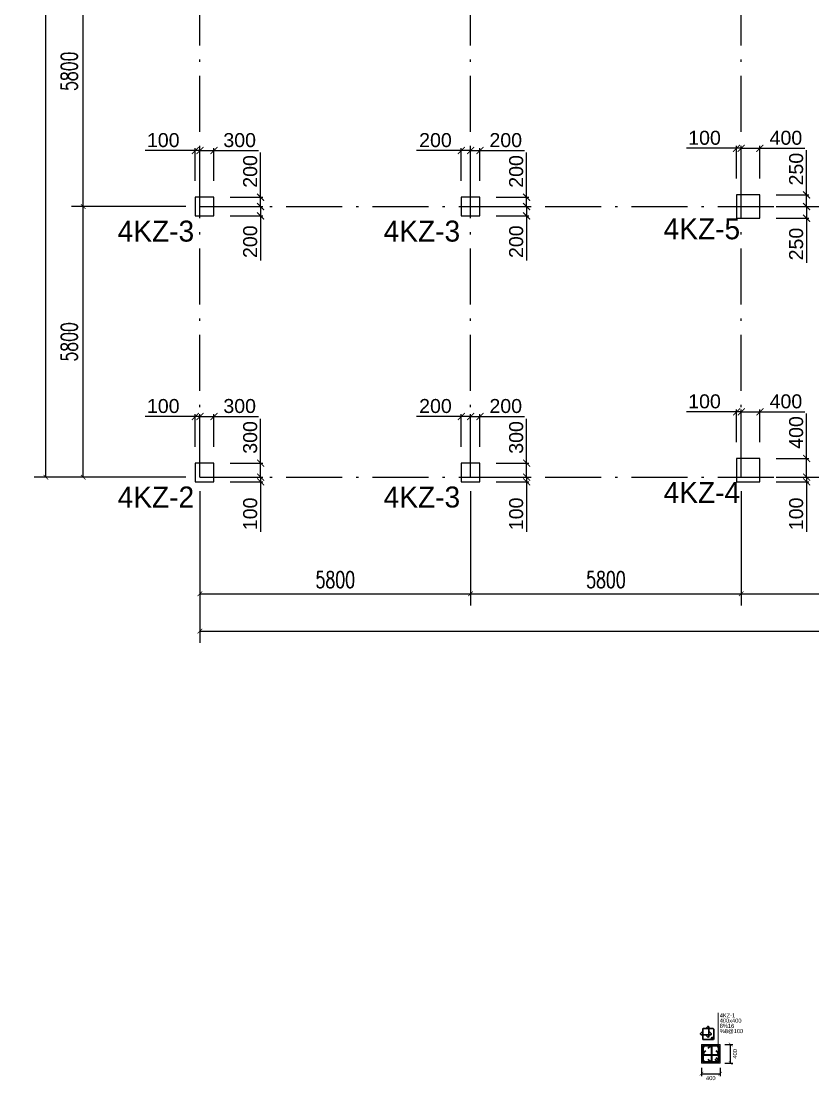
# Model space of a CAD drawing. Header units: millimetres. Extents: x -3831 to 465700, y 39900 to 106100.
# Drawn here: x 196169 to 213133, y 47060 to 69774 of the extents above; entities that cross this region are included whole.
import ezdxf

# ---------------------------------------------------------------- set-up
doc = ezdxf.new("R2010")
doc.units = ezdxf.units.MM
doc.linetypes.add('线型2', pattern=[1850, 1200, -300, 50, -300])
for name, color, linetype in [('AXIS', 3, 'Continuous'), ('column_dim', 90, 'Continuous'), ('column_xxxx', 60, 'Continuous'), ('DOTE', 10, '线型2'), ('master_dim_horizontal', 80, 'Continuous'), ('master_dim_vertical', 200, 'Continuous')]:
    doc.layers.add(name, color=color, linetype=linetype)
for name, color, linetype, lineweight in [('S_Cl', 2, 'Continuous', 25), ('S_ColumFocus', 2, 'Continuous', 9), ('S_PColumHoopBar', 14, 'Continuous', 35), ('S_PColumMainBar', 14, 'Continuous', 35), ('S_PColumSect', 2, 'Continuous', 15), ('StirrupFig_x', 30, 'Continuous', 30)]:
    doc.layers.add(name, color=color, linetype=linetype, lineweight=lineweight)
doc.styles.add('_TCH_DIM_T3', font='SIMPLEX', dxfattribs={"width": 0.705882, "bigfont": 'GBCBIG'})
doc.styles.get("Standard").update_dxf_attribs({"font": 'arial.ttf'})
doc.styles.add('xxxx', font='RIF.ttf')
doc.dimstyles.new('_TCH_ARCH&&100', dxfattribs={"dimtxt": 297.5, "dimasz": 100, "dimexe": 250, "dimexo": 300, "dimgap": 126.25, "dimtad": 1, "dimdec": 0, "dimzin": 0, "dimdsep": 46, "dimtxsty": '_TCH_DIM_T3', "dimblk": 'ARCHTICK', "dimcen": 0.09, "dimclrt": 7, "dimazin": 2, "dimtfac": 1, "dimtdec": 0, "dimtix": 1, "dimtmove": 2, "dimatfit": 3, "dimfxl": 100, "dimtolj": 1, "dimtzin": 0, "dimarcsym": 0})
doc.dimstyles.new('Annotative', dxfattribs={"dimtxt": 0.18, "dimasz": 0.18, "dimexe": 0.18, "dimexo": 0.0625, "dimgap": 0.09, "dimtad": 0, "dimtih": 1, "dimtoh": 1, "dimdec": 4, "dimzin": 0, "dimdsep": 46, "dimtxsty": 'Standard', "dimcen": 0.09, "dimadec": 0, "dimazin": 0, "dimtfac": 1, "dimtdec": 4, "dimtofl": 0, "dimtmove": 0, "dimatfit": 3, "dimfxl": 1, "dimtolj": 1, "dimtzin": 0, "dimarcsym": 0})
doc.dimstyles.new('ISO-25', dxfattribs={"dimtxt": 2.5, "dimasz": 2.5, "dimexe": 1.25, "dimexo": 0.625, "dimtad": 1, "dimtxsty": 'Standard', "dimcen": 2.5, "dimadec": 0, "dimazin": 0, "dimtfac": 1, "dimtmove": 0, "dimatfit": 3, "dimfxl": 1, "dimarcsym": 0})

# ---------------------------------------------------------------- blocks, each defined once
blk = doc.blocks.new('_ArchTick')
at = {"color": 0, "linetype": 'ByBlock', "const_width": 0.15}
blk.add_lwpolyline([(-0.5, -0.5), (0.5, 0.5)], dxfattribs=at)
blk = doc.blocks.new('*D947')
at = {"layer": 'Defpoints', "color": 0, "transparency": 16777216}
for p in [(210997, 47837), (211372, 47837), (210997, 47437)]:
    blk.add_point(p, dxfattribs=at)
at = {"layer": 'master_dim_vertical', "color": 0, "lineweight": -2, "transparency": 16777216}
for p, q in [((211247, 47837), (211422, 47837)), ((211372, 47437), (211372, 47837)), ((211247, 47437), (211422, 47437))]:
    blk.add_line(p, q, dxfattribs=at)
at = {"layer": 'master_dim_vertical', "color": 0, "lineweight": -2, "transparency": 16777216, "xscale": 80, "yscale": 80, "zscale": 80}
for p, rotation in [((211372, 47837), 90), ((211372, 47437), 270)]:
    blk.add_blockref('_ArchTick', p, dxfattribs=dict(at, rotation=rotation))
at = {"layer": 'master_dim_vertical', "color": 0, "transparency": 16777216, "insert": (211467, 47637), "char_height": 88, "attachment_point": 5, "rotation": 90}
blk.add_mtext('\\A1;400', dxfattribs=at)
blk = doc.blocks.new('*D948')
at = {"layer": 'Defpoints', "color": 0, "transparency": 16777216}
for p in [(210747, 47587), (211147, 47587), (211147, 47212)]:
    blk.add_point(p, dxfattribs=at)
at = {"layer": 'master_dim_horizontal', "color": 0, "lineweight": -2, "transparency": 16777216}
for p, q in [((210747, 47337), (210747, 47162)), ((211147, 47337), (211147, 47162)), ((210747, 47212), (211147, 47212))]:
    blk.add_line(p, q, dxfattribs=at)
at = {"layer": 'master_dim_horizontal', "color": 0, "lineweight": -2, "transparency": 16777216, "xscale": 80, "yscale": 80, "zscale": 80, "rotation": 180}
blk.add_blockref('_ArchTick', (210747, 47212), dxfattribs=at)
at = {"layer": 'master_dim_horizontal', "color": 0, "lineweight": -2, "transparency": 16777216, "xscale": 80, "yscale": 80, "zscale": 80}
blk.add_blockref('_ArchTick', (211147, 47212), dxfattribs=at)
at = {"layer": 'master_dim_horizontal', "color": 0, "transparency": 16777216, "insert": (210947, 47117), "char_height": 88, "attachment_point": 5}
blk.add_mtext('\\A1;400', dxfattribs=at)
blk = doc.blocks.new('*D1246')
at = {"layer": 'column_dim', "color": 0, "lineweight": -2, "transparency": 16777216}
for p, q in [((212350, 65800), (213050, 65800)), ((213000, 65800), (213000, 65550)), ((212350, 65550), (213050, 65550)), ((213000, 65550), (213000, 64593))]:
    blk.add_line(p, q, dxfattribs=at)
at = {"layer": 'Defpoints', "color": 0, "transparency": 16777216}
for p in [(212000, 65800), (213000, 65800), (212000, 65550)]:
    blk.add_point(p, dxfattribs=at)
at = {"layer": 'column_dim', "color": 0, "lineweight": -2, "transparency": 16777216, "xscale": 150, "yscale": 150, "zscale": 150}
for p, rotation in [((213000, 65800), 90), ((213000, 65550), 270)]:
    blk.add_blockref('_ArchTick', p, dxfattribs=dict(at, rotation=rotation))
at = {"layer": 'column_dim', "color": 7, "transparency": 16777216, "insert": (212777, 64997), "char_height": 300, "attachment_point": 5, "rotation": 90}
blk.add_mtext('250', dxfattribs=at)
blk = doc.blocks.new('*D1247')
at = {"layer": 'column_dim', "color": 0, "lineweight": -2, "transparency": 16777216}
for p, q in [((213000, 66050), (213000, 67007)), ((212350, 66050), (213050, 66050)), ((213000, 65800), (213000, 66050)), ((212350, 65800), (213050, 65800))]:
    blk.add_line(p, q, dxfattribs=at)
at = {"layer": 'Defpoints', "color": 0, "transparency": 16777216}
for p in [(212000, 66050), (212000, 65800), (213000, 65800)]:
    blk.add_point(p, dxfattribs=at)
at = {"layer": 'column_dim', "color": 0, "lineweight": -2, "transparency": 16777216, "xscale": 150, "yscale": 150, "zscale": 150}
for p, rotation in [((213000, 66050), 90), ((213000, 65800), 270)]:
    blk.add_blockref('_ArchTick', p, dxfattribs=dict(at, rotation=rotation))
at = {"layer": 'column_dim', "color": 7, "transparency": 16777216, "insert": (212777, 66603), "char_height": 300, "attachment_point": 5, "rotation": 90}
blk.add_mtext('250', dxfattribs=at)
blk = doc.blocks.new('*D1248')
at = {"layer": 'column_dim', "color": 0, "lineweight": -2, "transparency": 16777216}
for p, q in [((211600, 66400), (211600, 67100)), ((211600, 67050), (212000, 67050)), ((212000, 66400), (212000, 67100)), ((212000, 67050), (212964, 67050))]:
    blk.add_line(p, q, dxfattribs=at)
at = {"layer": 'Defpoints', "color": 0, "transparency": 16777216}
for p in [(211600, 67050), (211600, 66050), (212000, 66050)]:
    blk.add_point(p, dxfattribs=at)
at = {"layer": 'column_dim', "color": 0, "lineweight": -2, "transparency": 16777216, "xscale": 150, "yscale": 150, "zscale": 150, "rotation": 180}
blk.add_blockref('_ArchTick', (211600, 67050), dxfattribs=at)
at = {"layer": 'column_dim', "color": 0, "lineweight": -2, "transparency": 16777216, "xscale": 150, "yscale": 150, "zscale": 150}
blk.add_blockref('_ArchTick', (212000, 67050), dxfattribs=at)
at = {"layer": 'column_dim', "color": 7, "transparency": 16777216, "insert": (212557, 67273), "char_height": 300, "attachment_point": 5}
blk.add_mtext('400', dxfattribs=at)
blk = doc.blocks.new('*D1249')
at = {"layer": 'column_dim', "color": 0, "lineweight": -2, "transparency": 16777216}
for p, q in [((211500, 67050), (210426, 67050)), ((211500, 66400), (211500, 67100)), ((211600, 67050), (211500, 67050)), ((211600, 66400), (211600, 67100)), ((211600, 67050), (211750, 67050))]:
    blk.add_line(p, q, dxfattribs=at)
at = {"layer": 'Defpoints', "color": 0, "transparency": 16777216}
for p in [(211600, 67050), (211500, 66050), (211600, 66050)]:
    blk.add_point(p, dxfattribs=at)
at = {"layer": 'column_dim', "color": 0, "lineweight": -2, "transparency": 16777216, "xscale": 150, "yscale": 150, "zscale": 150}
blk.add_blockref('_ArchTick', (211500, 67050), dxfattribs=at)
at = {"layer": 'column_dim', "color": 0, "lineweight": -2, "transparency": 16777216, "xscale": 150, "yscale": 150, "zscale": 150, "rotation": 180}
blk.add_blockref('_ArchTick', (211600, 67050), dxfattribs=at)
at = {"layer": 'column_dim', "color": 7, "transparency": 16777216, "insert": (210813, 67273), "char_height": 300, "attachment_point": 5}
blk.add_mtext('100', dxfattribs=at)
blk = doc.blocks.new('*D1250')
at = {"layer": 'column_dim', "color": 0, "lineweight": -2, "transparency": 16777216}
for p, q in [((212350, 60000), (213050, 60000)), ((213000, 60000), (213000, 60150)), ((213000, 60000), (213000, 59900)), ((212350, 59900), (213050, 59900)), ((213000, 59900), (213000, 58826))]:
    blk.add_line(p, q, dxfattribs=at)
at = {"layer": 'Defpoints', "color": 0, "transparency": 16777216}
for p in [(212000, 60000), (213000, 60000), (212000, 59900)]:
    blk.add_point(p, dxfattribs=at)
at = {"layer": 'column_dim', "color": 0, "lineweight": -2, "transparency": 16777216, "xscale": 150, "yscale": 150, "zscale": 150}
for p, rotation in [((213000, 60000), 270), ((213000, 59900), 90)]:
    blk.add_blockref('_ArchTick', p, dxfattribs=dict(at, rotation=rotation))
at = {"layer": 'column_dim', "color": 7, "transparency": 16777216, "insert": (212777, 59213), "char_height": 300, "attachment_point": 5, "rotation": 90}
blk.add_mtext('100', dxfattribs=at)
blk = doc.blocks.new('*D1251')
at = {"layer": 'column_dim', "color": 0, "lineweight": -2, "transparency": 16777216}
for p, q in [((213000, 60400), (213000, 61364)), ((212350, 60400), (213050, 60400)), ((213000, 60000), (213000, 60400)), ((212350, 60000), (213050, 60000))]:
    blk.add_line(p, q, dxfattribs=at)
at = {"layer": 'Defpoints', "color": 0, "transparency": 16777216}
for p in [(212000, 60400), (212000, 60000), (213000, 60000)]:
    blk.add_point(p, dxfattribs=at)
at = {"layer": 'column_dim', "color": 0, "lineweight": -2, "transparency": 16777216, "xscale": 150, "yscale": 150, "zscale": 150}
for p, rotation in [((213000, 60400), 90), ((213000, 60000), 270)]:
    blk.add_blockref('_ArchTick', p, dxfattribs=dict(at, rotation=rotation))
at = {"layer": 'column_dim', "color": 7, "transparency": 16777216, "insert": (212777, 60957), "char_height": 300, "attachment_point": 5, "rotation": 90}
blk.add_mtext('400', dxfattribs=at)
blk = doc.blocks.new('*D1252')
at = {"layer": 'column_dim', "color": 0, "lineweight": -2, "transparency": 16777216}
for p, q in [((211600, 60750), (211600, 61450)), ((211600, 61400), (212000, 61400)), ((212000, 60750), (212000, 61450)), ((212000, 61400), (212964, 61400))]:
    blk.add_line(p, q, dxfattribs=at)
at = {"layer": 'Defpoints', "color": 0, "transparency": 16777216}
for p in [(211600, 61400), (211600, 60400), (212000, 60400)]:
    blk.add_point(p, dxfattribs=at)
at = {"layer": 'column_dim', "color": 0, "lineweight": -2, "transparency": 16777216, "xscale": 150, "yscale": 150, "zscale": 150, "rotation": 180}
blk.add_blockref('_ArchTick', (211600, 61400), dxfattribs=at)
at = {"layer": 'column_dim', "color": 0, "lineweight": -2, "transparency": 16777216, "xscale": 150, "yscale": 150, "zscale": 150}
blk.add_blockref('_ArchTick', (212000, 61400), dxfattribs=at)
at = {"layer": 'column_dim', "color": 7, "transparency": 16777216, "insert": (212557, 61623), "char_height": 300, "attachment_point": 5}
blk.add_mtext('400', dxfattribs=at)
blk = doc.blocks.new('*D1253')
at = {"layer": 'column_dim', "color": 0, "lineweight": -2, "transparency": 16777216}
for p, q in [((211500, 61400), (210426, 61400)), ((211500, 60750), (211500, 61450)), ((211600, 61400), (211500, 61400)), ((211600, 60750), (211600, 61450)), ((211600, 61400), (211750, 61400))]:
    blk.add_line(p, q, dxfattribs=at)
at = {"layer": 'Defpoints', "color": 0, "transparency": 16777216}
for p in [(211600, 61400), (211500, 60400), (211600, 60400)]:
    blk.add_point(p, dxfattribs=at)
at = {"layer": 'column_dim', "color": 0, "lineweight": -2, "transparency": 16777216, "xscale": 150, "yscale": 150, "zscale": 150}
blk.add_blockref('_ArchTick', (211500, 61400), dxfattribs=at)
at = {"layer": 'column_dim', "color": 0, "lineweight": -2, "transparency": 16777216, "xscale": 150, "yscale": 150, "zscale": 150, "rotation": 180}
blk.add_blockref('_ArchTick', (211600, 61400), dxfattribs=at)
at = {"layer": 'column_dim', "color": 7, "transparency": 16777216, "insert": (210813, 61623), "char_height": 300, "attachment_point": 5}
blk.add_mtext('100', dxfattribs=at)
blk = doc.blocks.new('*D1278')
at = {"layer": 'column_dim', "color": 0, "lineweight": -2, "transparency": 16777216}
for p, q in [((206350, 65800), (207050, 65800)), ((207000, 65800), (207000, 65600)), ((206350, 65600), (207050, 65600)), ((207000, 65600), (207000, 64643))]:
    blk.add_line(p, q, dxfattribs=at)
at = {"layer": 'Defpoints', "color": 0, "transparency": 16777216}
for p in [(206000, 65800), (207000, 65800), (206000, 65600)]:
    blk.add_point(p, dxfattribs=at)
at = {"layer": 'column_dim', "color": 0, "lineweight": -2, "transparency": 16777216, "xscale": 150, "yscale": 150, "zscale": 150}
for p, rotation in [((207000, 65800), 90), ((207000, 65600), 270)]:
    blk.add_blockref('_ArchTick', p, dxfattribs=dict(at, rotation=rotation))
at = {"layer": 'column_dim', "color": 7, "transparency": 16777216, "insert": (206777, 65047), "char_height": 300, "attachment_point": 5, "rotation": 90}
blk.add_mtext('200', dxfattribs=at)
blk = doc.blocks.new('*D1279')
at = {"layer": 'column_dim', "color": 0, "lineweight": -2, "transparency": 16777216}
for p, q in [((207000, 66000), (207000, 66957)), ((206350, 66000), (207050, 66000)), ((207000, 65800), (207000, 66000)), ((206350, 65800), (207050, 65800))]:
    blk.add_line(p, q, dxfattribs=at)
at = {"layer": 'Defpoints', "color": 0, "transparency": 16777216}
for p in [(206000, 66000), (206000, 65800), (207000, 65800)]:
    blk.add_point(p, dxfattribs=at)
at = {"layer": 'column_dim', "color": 0, "lineweight": -2, "transparency": 16777216, "xscale": 150, "yscale": 150, "zscale": 150}
for p, rotation in [((207000, 66000), 90), ((207000, 65800), 270)]:
    blk.add_blockref('_ArchTick', p, dxfattribs=dict(at, rotation=rotation))
at = {"layer": 'column_dim', "color": 7, "transparency": 16777216, "insert": (206777, 66553), "char_height": 300, "attachment_point": 5, "rotation": 90}
blk.add_mtext('200', dxfattribs=at)
blk = doc.blocks.new('*D1280')
at = {"layer": 'column_dim', "color": 0, "lineweight": -2, "transparency": 16777216}
for p, q in [((205800, 66350), (205800, 67050)), ((206000, 66350), (206000, 67050)), ((205800, 67000), (206000, 67000)), ((206000, 67000), (206957, 67000))]:
    blk.add_line(p, q, dxfattribs=at)
at = {"layer": 'Defpoints', "color": 0, "transparency": 16777216}
for p in [(205800, 67000), (205800, 66000), (206000, 66000)]:
    blk.add_point(p, dxfattribs=at)
at = {"layer": 'column_dim', "color": 0, "lineweight": -2, "transparency": 16777216, "xscale": 150, "yscale": 150, "zscale": 150, "rotation": 180}
blk.add_blockref('_ArchTick', (205800, 67000), dxfattribs=at)
at = {"layer": 'column_dim', "color": 0, "lineweight": -2, "transparency": 16777216, "xscale": 150, "yscale": 150, "zscale": 150}
blk.add_blockref('_ArchTick', (206000, 67000), dxfattribs=at)
at = {"layer": 'column_dim', "color": 7, "transparency": 16777216, "insert": (206553, 67223), "char_height": 300, "attachment_point": 5}
blk.add_mtext('200', dxfattribs=at)
blk = doc.blocks.new('*D1281')
at = {"layer": 'column_dim', "color": 0, "lineweight": -2, "transparency": 16777216}
for p, q in [((205600, 66350), (205600, 67050)), ((205800, 66350), (205800, 67050)), ((205600, 67000), (204643, 67000)), ((205800, 67000), (205600, 67000))]:
    blk.add_line(p, q, dxfattribs=at)
at = {"layer": 'Defpoints', "color": 0, "transparency": 16777216}
for p in [(205800, 67000), (205600, 66000), (205800, 66000)]:
    blk.add_point(p, dxfattribs=at)
at = {"layer": 'column_dim', "color": 0, "lineweight": -2, "transparency": 16777216, "xscale": 150, "yscale": 150, "zscale": 150, "rotation": 180}
blk.add_blockref('_ArchTick', (205600, 67000), dxfattribs=at)
at = {"layer": 'column_dim', "color": 0, "lineweight": -2, "transparency": 16777216, "xscale": 150, "yscale": 150, "zscale": 150}
blk.add_blockref('_ArchTick', (205800, 67000), dxfattribs=at)
at = {"layer": 'column_dim', "color": 7, "transparency": 16777216, "insert": (205047, 67223), "char_height": 300, "attachment_point": 5}
blk.add_mtext('200', dxfattribs=at)
blk = doc.blocks.new('*D1282')
at = {"layer": 'column_dim', "color": 0, "lineweight": -2, "transparency": 16777216}
for p, q in [((206350, 60000), (207050, 60000)), ((207000, 60000), (207000, 60150)), ((207000, 60000), (207000, 59900)), ((206350, 59900), (207050, 59900)), ((207000, 59900), (207000, 58826))]:
    blk.add_line(p, q, dxfattribs=at)
at = {"layer": 'Defpoints', "color": 0, "transparency": 16777216}
for p in [(206000, 60000), (207000, 60000), (206000, 59900)]:
    blk.add_point(p, dxfattribs=at)
at = {"layer": 'column_dim', "color": 0, "lineweight": -2, "transparency": 16777216, "xscale": 150, "yscale": 150, "zscale": 150}
for p, rotation in [((207000, 60000), 270), ((207000, 59900), 90)]:
    blk.add_blockref('_ArchTick', p, dxfattribs=dict(at, rotation=rotation))
at = {"layer": 'column_dim', "color": 7, "transparency": 16777216, "insert": (206777, 59213), "char_height": 300, "attachment_point": 5, "rotation": 90}
blk.add_mtext('100', dxfattribs=at)
blk = doc.blocks.new('*D1283')
at = {"layer": 'column_dim', "color": 0, "lineweight": -2, "transparency": 16777216}
for p, q in [((207000, 60300), (207000, 61252)), ((206350, 60300), (207050, 60300)), ((207000, 60000), (207000, 60300)), ((206350, 60000), (207050, 60000))]:
    blk.add_line(p, q, dxfattribs=at)
at = {"layer": 'Defpoints', "color": 0, "transparency": 16777216}
for p in [(206000, 60300), (206000, 60000), (207000, 60000)]:
    blk.add_point(p, dxfattribs=at)
at = {"layer": 'column_dim', "color": 0, "lineweight": -2, "transparency": 16777216, "xscale": 150, "yscale": 150, "zscale": 150}
for p, rotation in [((207000, 60300), 90), ((207000, 60000), 270)]:
    blk.add_blockref('_ArchTick', p, dxfattribs=dict(at, rotation=rotation))
at = {"layer": 'column_dim', "color": 7, "transparency": 16777216, "insert": (206777, 60851), "char_height": 300, "attachment_point": 5, "rotation": 90}
blk.add_mtext('300', dxfattribs=at)
blk = doc.blocks.new('*D1284')
at = {"layer": 'column_dim', "color": 0, "lineweight": -2, "transparency": 16777216}
for p, q in [((205800, 60650), (205800, 61350)), ((206000, 60650), (206000, 61350)), ((205800, 61300), (206000, 61300)), ((206000, 61300), (206957, 61300))]:
    blk.add_line(p, q, dxfattribs=at)
at = {"layer": 'Defpoints', "color": 0, "transparency": 16777216}
for p in [(205800, 61300), (205800, 60300), (206000, 60300)]:
    blk.add_point(p, dxfattribs=at)
at = {"layer": 'column_dim', "color": 0, "lineweight": -2, "transparency": 16777216, "xscale": 150, "yscale": 150, "zscale": 150, "rotation": 180}
blk.add_blockref('_ArchTick', (205800, 61300), dxfattribs=at)
at = {"layer": 'column_dim', "color": 0, "lineweight": -2, "transparency": 16777216, "xscale": 150, "yscale": 150, "zscale": 150}
blk.add_blockref('_ArchTick', (206000, 61300), dxfattribs=at)
at = {"layer": 'column_dim', "color": 7, "transparency": 16777216, "insert": (206553, 61523), "char_height": 300, "attachment_point": 5}
blk.add_mtext('200', dxfattribs=at)
blk = doc.blocks.new('*D1285')
at = {"layer": 'column_dim', "color": 0, "lineweight": -2, "transparency": 16777216}
for p, q in [((205600, 60650), (205600, 61350)), ((205800, 60650), (205800, 61350)), ((205600, 61300), (204643, 61300)), ((205800, 61300), (205600, 61300))]:
    blk.add_line(p, q, dxfattribs=at)
at = {"layer": 'Defpoints', "color": 0, "transparency": 16777216}
for p in [(205800, 61300), (205600, 60300), (205800, 60300)]:
    blk.add_point(p, dxfattribs=at)
at = {"layer": 'column_dim', "color": 0, "lineweight": -2, "transparency": 16777216, "xscale": 150, "yscale": 150, "zscale": 150, "rotation": 180}
blk.add_blockref('_ArchTick', (205600, 61300), dxfattribs=at)
at = {"layer": 'column_dim', "color": 0, "lineweight": -2, "transparency": 16777216, "xscale": 150, "yscale": 150, "zscale": 150}
blk.add_blockref('_ArchTick', (205800, 61300), dxfattribs=at)
at = {"layer": 'column_dim', "color": 7, "transparency": 16777216, "insert": (205047, 61523), "char_height": 300, "attachment_point": 5}
blk.add_mtext('200', dxfattribs=at)
blk = doc.blocks.new('*D1310')
at = {"layer": 'column_dim', "color": 0, "lineweight": -2, "transparency": 16777216}
for p, q in [((200650, 65800), (201350, 65800)), ((201300, 65800), (201300, 65600)), ((200650, 65600), (201350, 65600)), ((201300, 65600), (201300, 64643))]:
    blk.add_line(p, q, dxfattribs=at)
at = {"layer": 'Defpoints', "color": 0, "transparency": 16777216}
for p in [(200300, 65800), (201300, 65800), (200300, 65600)]:
    blk.add_point(p, dxfattribs=at)
at = {"layer": 'column_dim', "color": 0, "lineweight": -2, "transparency": 16777216, "xscale": 150, "yscale": 150, "zscale": 150}
for p, rotation in [((201300, 65800), 90), ((201300, 65600), 270)]:
    blk.add_blockref('_ArchTick', p, dxfattribs=dict(at, rotation=rotation))
at = {"layer": 'column_dim', "color": 7, "transparency": 16777216, "insert": (201077, 65047), "char_height": 300, "attachment_point": 5, "rotation": 90}
blk.add_mtext('200', dxfattribs=at)
blk = doc.blocks.new('*D1311')
at = {"layer": 'column_dim', "color": 0, "lineweight": -2, "transparency": 16777216}
for p, q in [((201300, 66000), (201300, 66957)), ((200650, 66000), (201350, 66000)), ((201300, 65800), (201300, 66000)), ((200650, 65800), (201350, 65800))]:
    blk.add_line(p, q, dxfattribs=at)
at = {"layer": 'Defpoints', "color": 0, "transparency": 16777216}
for p in [(200300, 66000), (200300, 65800), (201300, 65800)]:
    blk.add_point(p, dxfattribs=at)
at = {"layer": 'column_dim', "color": 0, "lineweight": -2, "transparency": 16777216, "xscale": 150, "yscale": 150, "zscale": 150}
for p, rotation in [((201300, 66000), 90), ((201300, 65800), 270)]:
    blk.add_blockref('_ArchTick', p, dxfattribs=dict(at, rotation=rotation))
at = {"layer": 'column_dim', "color": 7, "transparency": 16777216, "insert": (201077, 66553), "char_height": 300, "attachment_point": 5, "rotation": 90}
blk.add_mtext('200', dxfattribs=at)
blk = doc.blocks.new('*D1312')
at = {"layer": 'column_dim', "color": 0, "lineweight": -2, "transparency": 16777216}
for p, q in [((200000, 66350), (200000, 67050)), ((200300, 66350), (200300, 67050)), ((200000, 67000), (200300, 67000)), ((200300, 67000), (201252, 67000))]:
    blk.add_line(p, q, dxfattribs=at)
at = {"layer": 'Defpoints', "color": 0, "transparency": 16777216}
for p in [(200000, 67000), (200000, 66000), (200300, 66000)]:
    blk.add_point(p, dxfattribs=at)
at = {"layer": 'column_dim', "color": 0, "lineweight": -2, "transparency": 16777216, "xscale": 150, "yscale": 150, "zscale": 150, "rotation": 180}
blk.add_blockref('_ArchTick', (200000, 67000), dxfattribs=at)
at = {"layer": 'column_dim', "color": 0, "lineweight": -2, "transparency": 16777216, "xscale": 150, "yscale": 150, "zscale": 150}
blk.add_blockref('_ArchTick', (200300, 67000), dxfattribs=at)
at = {"layer": 'column_dim', "color": 7, "transparency": 16777216, "insert": (200851, 67223), "char_height": 300, "attachment_point": 5}
blk.add_mtext('300', dxfattribs=at)
blk = doc.blocks.new('*D1313')
at = {"layer": 'column_dim', "color": 0, "lineweight": -2, "transparency": 16777216}
for p, q in [((199900, 66350), (199900, 67050)), ((200000, 66350), (200000, 67050)), ((199900, 67000), (198826, 67000)), ((200000, 67000), (199900, 67000)), ((200000, 67000), (200150, 67000))]:
    blk.add_line(p, q, dxfattribs=at)
at = {"layer": 'Defpoints', "color": 0, "transparency": 16777216}
for p in [(200000, 67000), (199900, 66000), (200000, 66000)]:
    blk.add_point(p, dxfattribs=at)
at = {"layer": 'column_dim', "color": 0, "lineweight": -2, "transparency": 16777216, "xscale": 150, "yscale": 150, "zscale": 150}
blk.add_blockref('_ArchTick', (199900, 67000), dxfattribs=at)
at = {"layer": 'column_dim', "color": 0, "lineweight": -2, "transparency": 16777216, "xscale": 150, "yscale": 150, "zscale": 150, "rotation": 180}
blk.add_blockref('_ArchTick', (200000, 67000), dxfattribs=at)
at = {"layer": 'column_dim', "color": 7, "transparency": 16777216, "insert": (199213, 67223), "char_height": 300, "attachment_point": 5}
blk.add_mtext('100', dxfattribs=at)
blk = doc.blocks.new('*D1314')
at = {"layer": 'column_dim', "color": 0, "lineweight": -2, "transparency": 16777216}
for p, q in [((200650, 60000), (201350, 60000)), ((201300, 60000), (201300, 60150)), ((201300, 60000), (201300, 59900)), ((200650, 59900), (201350, 59900)), ((201300, 59900), (201300, 58826))]:
    blk.add_line(p, q, dxfattribs=at)
at = {"layer": 'Defpoints', "color": 0, "transparency": 16777216}
for p in [(200300, 60000), (201300, 60000), (200300, 59900)]:
    blk.add_point(p, dxfattribs=at)
at = {"layer": 'column_dim', "color": 0, "lineweight": -2, "transparency": 16777216, "xscale": 150, "yscale": 150, "zscale": 150}
for p, rotation in [((201300, 60000), 270), ((201300, 59900), 90)]:
    blk.add_blockref('_ArchTick', p, dxfattribs=dict(at, rotation=rotation))
at = {"layer": 'column_dim', "color": 7, "transparency": 16777216, "insert": (201077, 59213), "char_height": 300, "attachment_point": 5, "rotation": 90}
blk.add_mtext('100', dxfattribs=at)
blk = doc.blocks.new('*D1315')
at = {"layer": 'column_dim', "color": 0, "lineweight": -2, "transparency": 16777216}
for p, q in [((201300, 60300), (201300, 61252)), ((200650, 60300), (201350, 60300)), ((201300, 60000), (201300, 60300)), ((200650, 60000), (201350, 60000))]:
    blk.add_line(p, q, dxfattribs=at)
at = {"layer": 'Defpoints', "color": 0, "transparency": 16777216}
for p in [(200300, 60300), (200300, 60000), (201300, 60000)]:
    blk.add_point(p, dxfattribs=at)
at = {"layer": 'column_dim', "color": 0, "lineweight": -2, "transparency": 16777216, "xscale": 150, "yscale": 150, "zscale": 150}
for p, rotation in [((201300, 60300), 90), ((201300, 60000), 270)]:
    blk.add_blockref('_ArchTick', p, dxfattribs=dict(at, rotation=rotation))
at = {"layer": 'column_dim', "color": 7, "transparency": 16777216, "insert": (201077, 60851), "char_height": 300, "attachment_point": 5, "rotation": 90}
blk.add_mtext('300', dxfattribs=at)
blk = doc.blocks.new('*D1316')
at = {"layer": 'column_dim', "color": 0, "lineweight": -2, "transparency": 16777216}
for p, q in [((200000, 60650), (200000, 61350)), ((200300, 60650), (200300, 61350)), ((200000, 61300), (200300, 61300)), ((200300, 61300), (201252, 61300))]:
    blk.add_line(p, q, dxfattribs=at)
at = {"layer": 'Defpoints', "color": 0, "transparency": 16777216}
for p in [(200000, 61300), (200000, 60300), (200300, 60300)]:
    blk.add_point(p, dxfattribs=at)
at = {"layer": 'column_dim', "color": 0, "lineweight": -2, "transparency": 16777216, "xscale": 150, "yscale": 150, "zscale": 150, "rotation": 180}
blk.add_blockref('_ArchTick', (200000, 61300), dxfattribs=at)
at = {"layer": 'column_dim', "color": 0, "lineweight": -2, "transparency": 16777216, "xscale": 150, "yscale": 150, "zscale": 150}
blk.add_blockref('_ArchTick', (200300, 61300), dxfattribs=at)
at = {"layer": 'column_dim', "color": 7, "transparency": 16777216, "insert": (200851, 61523), "char_height": 300, "attachment_point": 5}
blk.add_mtext('300', dxfattribs=at)
blk = doc.blocks.new('*D1317')
at = {"layer": 'column_dim', "color": 0, "lineweight": -2, "transparency": 16777216}
for p, q in [((199900, 60650), (199900, 61350)), ((200000, 60650), (200000, 61350)), ((199900, 61300), (198826, 61300)), ((200000, 61300), (199900, 61300)), ((200000, 61300), (200150, 61300))]:
    blk.add_line(p, q, dxfattribs=at)
at = {"layer": 'Defpoints', "color": 0, "transparency": 16777216}
for p in [(200000, 61300), (199900, 60300), (200000, 60300)]:
    blk.add_point(p, dxfattribs=at)
at = {"layer": 'column_dim', "color": 0, "lineweight": -2, "transparency": 16777216, "xscale": 150, "yscale": 150, "zscale": 150}
blk.add_blockref('_ArchTick', (199900, 61300), dxfattribs=at)
at = {"layer": 'column_dim', "color": 0, "lineweight": -2, "transparency": 16777216, "xscale": 150, "yscale": 150, "zscale": 150, "rotation": 180}
blk.add_blockref('_ArchTick', (200000, 61300), dxfattribs=at)
at = {"layer": 'column_dim', "color": 7, "transparency": 16777216, "insert": (199213, 61523), "char_height": 300, "attachment_point": 5}
blk.add_mtext('100', dxfattribs=at)
blk = doc.blocks.new('*D2383')
at = {"layer": 'AXIS', "color": 0, "lineweight": -2, "transparency": 16777216}
for p, q in [((200000, 59700), (200000, 56450)), ((272500, 59700), (272500, 56450)), ((200000, 56700), (272500, 56700))]:
    blk.add_line(p, q, dxfattribs=at)
at = {"layer": 'Defpoints', "color": 0, "transparency": 16777216}
for p in [(200000, 60000), (272500, 60000), (272500, 56700)]:
    blk.add_point(p, dxfattribs=at)
at = {"layer": 'AXIS', "color": 0, "lineweight": -2, "transparency": 16777216, "xscale": 100, "yscale": 100, "zscale": 100, "rotation": 180}
blk.add_blockref('_ArchTick', (200000, 56700), dxfattribs=at)
at = {"layer": 'AXIS', "color": 0, "lineweight": -2, "transparency": 16777216, "xscale": 100, "yscale": 100, "zscale": 100}
blk.add_blockref('_ArchTick', (272500, 56700), dxfattribs=at)
at = {"layer": 'AXIS', "color": 7, "transparency": 16777216, "insert": (236250, 57001.25), "char_height": 350, "attachment_point": 5, "style": '_TCH_DIM_T3'}
blk.add_mtext('\\A1;72500', dxfattribs=at)
blk = doc.blocks.new('*D2384')
at = {"layer": 'AXIS', "color": 0, "lineweight": -2, "transparency": 16777216}
for p, q in [((200000, 59700), (200000, 57250)), ((205800, 59700), (205800, 57250)), ((200000, 57500), (205800, 57500))]:
    blk.add_line(p, q, dxfattribs=at)
at = {"layer": 'Defpoints', "color": 0, "transparency": 16777216}
for p in [(200000, 60000), (205800, 60000), (205800, 57500)]:
    blk.add_point(p, dxfattribs=at)
at = {"layer": 'AXIS', "color": 0, "lineweight": -2, "transparency": 16777216, "xscale": 100, "yscale": 100, "zscale": 100, "rotation": 180}
blk.add_blockref('_ArchTick', (200000, 57500), dxfattribs=at)
at = {"layer": 'AXIS', "color": 0, "lineweight": -2, "transparency": 16777216, "xscale": 100, "yscale": 100, "zscale": 100}
blk.add_blockref('_ArchTick', (205800, 57500), dxfattribs=at)
at = {"layer": 'AXIS', "color": 7, "transparency": 16777216, "insert": (202900, 57801.25), "char_height": 350, "attachment_point": 5, "style": '_TCH_DIM_T3'}
blk.add_mtext('\\A1;5800', dxfattribs=at)
blk = doc.blocks.new('*D2385')
at = {"layer": 'AXIS', "color": 0, "lineweight": -2, "transparency": 16777216}
for p, q in [((205800, 59700), (205800, 57250)), ((211600, 59700), (211600, 57250)), ((205800, 57500), (211600, 57500))]:
    blk.add_line(p, q, dxfattribs=at)
at = {"layer": 'Defpoints', "color": 0, "transparency": 16777216}
for p in [(205800, 60000), (211600, 60000), (211600, 57500)]:
    blk.add_point(p, dxfattribs=at)
at = {"layer": 'AXIS', "color": 0, "lineweight": -2, "transparency": 16777216, "xscale": 100, "yscale": 100, "zscale": 100, "rotation": 180}
blk.add_blockref('_ArchTick', (205800, 57500), dxfattribs=at)
at = {"layer": 'AXIS', "color": 0, "lineweight": -2, "transparency": 16777216, "xscale": 100, "yscale": 100, "zscale": 100}
blk.add_blockref('_ArchTick', (211600, 57500), dxfattribs=at)
at = {"layer": 'AXIS', "color": 7, "transparency": 16777216, "insert": (208700, 57801.25), "char_height": 350, "attachment_point": 5, "style": '_TCH_DIM_T3'}
blk.add_mtext('\\A1;5800', dxfattribs=at)
blk = doc.blocks.new('*D2386')
at = {"layer": 'AXIS', "color": 0, "lineweight": -2, "transparency": 16777216}
for p, q in [((211600, 59700), (211600, 57250)), ((220000, 59700), (220000, 57250)), ((211600, 57500), (220000, 57500))]:
    blk.add_line(p, q, dxfattribs=at)
at = {"layer": 'Defpoints', "color": 0, "transparency": 16777216}
for p in [(211600, 60000), (220000, 60000), (220000, 57500)]:
    blk.add_point(p, dxfattribs=at)
at = {"layer": 'AXIS', "color": 0, "lineweight": -2, "transparency": 16777216, "xscale": 100, "yscale": 100, "zscale": 100, "rotation": 180}
blk.add_blockref('_ArchTick', (211600, 57500), dxfattribs=at)
at = {"layer": 'AXIS', "color": 0, "lineweight": -2, "transparency": 16777216, "xscale": 100, "yscale": 100, "zscale": 100}
blk.add_blockref('_ArchTick', (220000, 57500), dxfattribs=at)
at = {"layer": 'AXIS', "color": 7, "transparency": 16777216, "insert": (215800, 57801.25), "char_height": 350, "attachment_point": 5, "style": '_TCH_DIM_T3'}
blk.add_mtext('\\A1;8400', dxfattribs=at)
blk = doc.blocks.new('*D2407')
at = {"layer": 'AXIS', "color": 0, "lineweight": -2, "transparency": 16777216}
for p, q in [((199700, 101300), (196450, 101300)), ((196700, 60000), (196700, 101300)), ((199700, 60000), (196450, 60000))]:
    blk.add_line(p, q, dxfattribs=at)
at = {"layer": 'Defpoints', "color": 0, "transparency": 16777216}
for p in [(196700, 101300), (200000, 101300), (200000, 60000)]:
    blk.add_point(p, dxfattribs=at)
at = {"layer": 'AXIS', "color": 0, "lineweight": -2, "transparency": 16777216, "xscale": 100, "yscale": 100, "zscale": 100}
for p, rotation in [((196700, 101300), 90), ((196700, 60000), 270)]:
    blk.add_blockref('_ArchTick', p, dxfattribs=dict(at, rotation=rotation))
at = {"layer": 'AXIS', "color": 7, "transparency": 16777216, "insert": (196398.75, 80650), "char_height": 350, "attachment_point": 5, "rotation": 90, "style": '_TCH_DIM_T3'}
blk.add_mtext('\\A1;41300', dxfattribs=at)
blk = doc.blocks.new('*D2408')
at = {"layer": 'AXIS', "color": 0, "lineweight": -2, "transparency": 16777216}
for p, q in [((199700, 65800), (197250, 65800)), ((197500, 60000), (197500, 65800)), ((199700, 60000), (197250, 60000))]:
    blk.add_line(p, q, dxfattribs=at)
at = {"layer": 'Defpoints', "color": 0, "transparency": 16777216}
for p in [(197500, 65800), (200000, 65800), (200000, 60000)]:
    blk.add_point(p, dxfattribs=at)
at = {"layer": 'AXIS', "color": 0, "lineweight": -2, "transparency": 16777216, "xscale": 100, "yscale": 100, "zscale": 100}
for p, rotation in [((197500, 65800), 90), ((197500, 60000), 270)]:
    blk.add_blockref('_ArchTick', p, dxfattribs=dict(at, rotation=rotation))
at = {"layer": 'AXIS', "color": 7, "transparency": 16777216, "insert": (197198.75, 62900), "char_height": 350, "attachment_point": 5, "rotation": 90, "style": '_TCH_DIM_T3'}
blk.add_mtext('\\A1;5800', dxfattribs=at)
blk = doc.blocks.new('*D2409')
at = {"layer": 'AXIS', "color": 0, "lineweight": -2, "transparency": 16777216}
for p, q in [((199700, 71600), (197250, 71600)), ((197500, 65800), (197500, 71600)), ((199700, 65800), (197250, 65800))]:
    blk.add_line(p, q, dxfattribs=at)
at = {"layer": 'Defpoints', "color": 0, "transparency": 16777216}
for p in [(197500, 71600), (200000, 71600), (200000, 65800)]:
    blk.add_point(p, dxfattribs=at)
at = {"layer": 'AXIS', "color": 0, "lineweight": -2, "transparency": 16777216, "xscale": 100, "yscale": 100, "zscale": 100}
for p, rotation in [((197500, 71600), 90), ((197500, 65800), 270)]:
    blk.add_blockref('_ArchTick', p, dxfattribs=dict(at, rotation=rotation))
at = {"layer": 'AXIS', "color": 7, "transparency": 16777216, "insert": (197198.75, 68700), "char_height": 350, "attachment_point": 5, "rotation": 90, "style": '_TCH_DIM_T3'}
blk.add_mtext('\\A1;5800', dxfattribs=at)

msp = doc.modelspace()

# ---------------------------------------------------------------- linework, layer by layer
at = {"layer": 'DOTE'}
for p, q in [((200000, 60000), (200000, 101300)), ((205800, 60000), (205800, 101300)), ((211600, 60000), (211600, 101300)), ((200000, 65800), (272500, 65800)), ((200000, 60000), (272500, 60000))]:
    msp.add_line(p, q, dxfattribs=at)
at = {"layer": 'S_Cl'}
for points in [[(200300, 65600), (200300, 66000), (199900, 66000), (199900, 65600)], [(206000, 65600), (206000, 66000), (205600, 66000), (205600, 65600)], [(212000, 65550), (212000, 66050), (211500, 66050), (211500, 65550)], [(200300, 59900), (200300, 60300), (199900, 60300), (199900, 59900)], [(206000, 59900), (206000, 60300), (205600, 60300), (205600, 59900)], [(212000, 59900), (212000, 60400), (211500, 60400), (211500, 59900)]]:
    msp.add_lwpolyline(points, close=True, dxfattribs=at)
at = {"layer": 'S_ColumFocus'}
msp.add_line((211103.66308, 47837.20485), (211103.66308, 48519.20485), dxfattribs=at)
at = {"layer": 'S_PColumHoopBar'}
for points in [[(211034.38006, 47520.23781), (211087.41308, 47467.20485), (211117.41308, 47467.20485), (211117.41308, 47497.20485), (211117.41308, 47467.20485), (211117.41308, 47807.20485), (210777.41308, 47807.20485), (210777.41308, 47467.20485), (211087.41308, 47467.20485), (211117.41308, 47467.20485), (211117.41308, 47497.20485), (211064.38006, 47550.23781)], [(210884.38006, 47520.23781), (210937.41308, 47467.20485), (210967.41308, 47467.20485), (210967.41308, 47807.20485), (210937.41308, 47807.20485), (210884.38006, 47754.17189)], [(210830.4461, 47700.23781), (210777.41308, 47647.20485), (210777.41308, 47617.20485), (211117.41308, 47617.20485), (211117.41308, 47647.20485), (211064.38006, 47700.23781)]]:
    msp.add_lwpolyline(points, dxfattribs=at)
at = {"layer": 'S_PColumMainBar', "linetype": 'Continuous', "const_width": 17.5}
for points in [[(210805.66308, 47787.70485, 1), (210788.16308, 47787.70485, 1)], [(210956.16308, 47787.70485, 1), (210938.66308, 47787.70485, 1)], [(211106.66308, 47787.70485, 1), (211089.16308, 47787.70485, 1)], [(210805.66308, 47637.20485, 1), (210788.16308, 47637.20485, 1)], [(210805.66308, 47486.70485, 1), (210788.16308, 47486.70485, 1)], [(210956.16308, 47486.70485, 1), (210938.66308, 47486.70485, 1)], [(211106.66308, 47637.20485, 1), (211089.16308, 47637.20485, 1)], [(211106.66308, 47486.70485, 1), (211089.16308, 47486.70485, 1)]]:
    msp.add_lwpolyline(points, format="xyb", close=True, dxfattribs=at)
at = {"layer": 'S_PColumSect', "linetype": 'Continuous'}
msp.add_lwpolyline([(210747.41308, 47437.20485), (211147.41308, 47437.20485), (211147.41308, 47837.20485), (210747.41308, 47837.20485)], close=True, dxfattribs=at)
at = {"layer": 'StirrupFig_x'}
for points in [[(210951.45078, 47983.64827), (210988.57387, 47946.5252, 0.3224308209), (211012.47338, 47956.42467), (211012.47338, 48166.42467, 0.2042195711), (210998.47338, 48180.42467), (210788.47338, 48180.42467, 0.2042196195), (210774.47338, 48166.42467), (210774.47338, 47956.42467, 0.2042195711), (210788.47338, 47942.42467), (210998.47338, 47942.42467, 0.3224310895), (211008.37288, 47966.32413), (210971.24977, 48003.4472)], [(210846.45076, 48033.64827), (210883.57387, 47996.5252, 0.3224308209), (210907.47338, 48006.42467), (210907.47338, 48216.42467, 0.3224308209), (210883.57387, 48226.32413), (210846.4508, 48189.20106)], [(210765.69698, 48108.4472), (210728.57387, 48071.32413, 0.3224310895), (210738.47338, 48047.42467), (210948.47338, 48047.42467, 0.3224311845), (210958.37286, 48071.32413), (210921.24977, 48108.4472)]]:
    msp.add_lwpolyline(points, format="xyb", dxfattribs=at)

# ---------------------------------------------------------------- texts
at = {"layer": 'column_xxxx', "insert": (211138.86308, 48506.00485), "char_height": 88, "width": 828.1986034, "attachment_point": 1, "line_spacing_factor": 0.764693, "style": 'xxxx'}
msp.add_mtext('4KZ-1\\P400x400\\P8%16\\P%8@100', dxfattribs=at)
at = {"layer": 'S_ColumFocus', "char_height": 450, "attachment_point": 1, "style": 'xxxx'}
for s, insert, width in [('4KZ-3', (198236.71064, 65499.2524), 678.375), ('4KZ-3', (203936.71064, 65499.2524), 678.375), ('4KZ-5', (209936.71064, 65549.2524), 820.75), ('4KZ-2', (198236.71064, 59799.2524), 603), ('4KZ-3', (203936.71064, 59799.2524), 678.375), ('4KZ-4', (209936.71064, 59899.25243), 812.375)]:
    msp.add_mtext(s, dxfattribs=dict(at, insert=insert, width=width))

# ---------------------------------------------------------------- dimensions: what is measured, and where the dimension line sits
at = {"layer": 'AXIS'}
for p1, p2, distance, picture, middle in [((200000, 60000), (200000, 101300), 3300, '*D2407', (196398.75, 80650)), ((200000, 65800), (200000, 71600), 2500, '*D2409', (197198.75, 68700)), ((200000, 60000), (200000, 65800), 2500, '*D2408', (197198.75, 62900)), ((200000, 60000), (272500, 60000), -3300, '*D2383', (236250, 57001.25)), ((200000, 60000), (205800, 60000), -2500, '*D2384', (202900, 57801.25)), ((205800, 60000), (211600, 60000), -2500, '*D2385', (208700, 57801.25)), ((211600, 60000), (220000, 60000), -2500, '*D2386', (215800, 57801.25))]:
    dim = msp.add_aligned_dim(p1=p1, p2=p2, distance=distance, dimstyle='_TCH_ARCH&&100', override={"dimtxt": 350}, dxfattribs=at)
    dim.commit()
    dim.dimension.update_dxf_attribs({"geometry": picture, "text_midpoint": middle})
at = {"layer": 'column_dim'}
for p1, p2, distance, picture, middle in [((211500, 66050), (211600, 66050), 1000, '*D1249', (210813.21965, 67273.1719)), ((212000, 66050), (211600, 66050), -1000, '*D1248', (212556.93724, 67273.1719)), ((199900, 66000), (200000, 66000), 1000, '*D1313', (199213.21965, 67223.1719)), ((200300, 66000), (200000, 66000), -1000, '*D1312', (200850.79809, 67223.27422)), ((205600, 66000), (205800, 66000), 1000, '*D1281', (205046.54161, 67223.1719)), ((206000, 66000), (205800, 66000), -1000, '*D1280', (206553.45839, 67223.1719)), ((200300, 66000), (200300, 65800), 1000, '*D1311', (201076.8281, 66553.45839)), ((206000, 66000), (206000, 65800), 1000, '*D1279', (206776.8281, 66553.45839)), ((212000, 66050), (212000, 65800), 1000, '*D1247', (212776.8281, 66603.45839)), ((200300, 65600), (200300, 65800), -1000, '*D1310', (201076.8281, 65046.54161)), ((206000, 65600), (206000, 65800), -1000, '*D1278', (206776.8281, 65046.54161)), ((212000, 65550), (212000, 65800), -1000, '*D1246', (212776.8281, 64996.54161)), ((211500, 60400), (211600, 60400), 1000, '*D1253', (210813.21965, 61623.1719)), ((212000, 60400), (211600, 60400), -1000, '*D1252', (212556.93724, 61623.1719)), ((199900, 60300), (200000, 60300), 1000, '*D1317', (199213.21965, 61523.1719)), ((200300, 60300), (200000, 60300), -1000, '*D1316', (200850.79809, 61523.27422)), ((205600, 60300), (205800, 60300), 1000, '*D1285', (205046.54161, 61523.1719)), ((206000, 60300), (205800, 60300), -1000, '*D1284', (206553.45839, 61523.1719)), ((212000, 60400), (212000, 60000), 1000, '*D1251', (212776.8281, 60956.93724)), ((200300, 60300), (200300, 60000), 1000, '*D1315', (201076.72578, 60850.79809)), ((206000, 60300), (206000, 60000), 1000, '*D1283', (206776.72578, 60850.79809)), ((200300, 59900), (200300, 60000), -1000, '*D1314', (201076.8281, 59213.21965)), ((206000, 59900), (206000, 60000), -1000, '*D1282', (206776.8281, 59213.21965)), ((212000, 59900), (212000, 60000), -1000, '*D1250', (212776.8281, 59213.21965))]:
    dim = msp.add_aligned_dim(p1=p1, p2=p2, distance=distance, dimstyle='ISO-25', override={"dimtxt": 300, "dimasz": 150, "dimexe": 50, "dimexo": 350, "dimgap": 70, "dimjust": 1, "dimblk1": 'ArchTick', "dimblk2": 'ArchTick', "dimsah": 1, "dimclrt": 7}, dxfattribs=at)
    dim.commit()
    dim.dimension.update_dxf_attribs({"geometry": picture, "text_midpoint": middle})
at = {"layer": 'master_dim_horizontal'}
dim = msp.add_aligned_dim(p1=(210747.41308, 47587.20485), p2=(211147.41308, 47587.20485), distance=-375, text='400', dimstyle='Annotative', override={"dimscale": 1, "dimtxt": 88, "dimasz": 80, "dimexe": 50, "dimexo": 250, "dimgap": 50, "dimtad": 2, "dimtih": 0, "dimtoh": 1, "dimblk1": 'ArchTick', "dimblk2": 'ArchTick', "dimsah": 1, "dimtix": 0, "dimtofl": 0, "dimtmove": 0, "dimatfit": 3}, dxfattribs=at)
dim.commit()
dim.dimension.update_dxf_attribs({"geometry": '*D948', "text_midpoint": (210947.41308, 47117.27443)})
at = {"layer": 'master_dim_vertical'}
dim = msp.add_aligned_dim(p1=(210997.41308, 47437.20485), p2=(210997.41308, 47837.20485), distance=-375, text='400', dimstyle='Annotative', override={"dimscale": 1, "dimtxt": 88, "dimasz": 80, "dimexe": 50, "dimexo": 250, "dimgap": 50, "dimtad": 2, "dimtih": 0, "dimtoh": 1, "dimblk1": 'ArchTick', "dimblk2": 'ArchTick', "dimsah": 1, "dimtix": 0, "dimtofl": 0, "dimtmove": 0, "dimatfit": 3}, dxfattribs=at)
dim.commit()
dim.dimension.update_dxf_attribs({"geometry": '*D947', "text_midpoint": (211467.3435, 47637.20485)})

doc.saveas('drawing.dxf')
